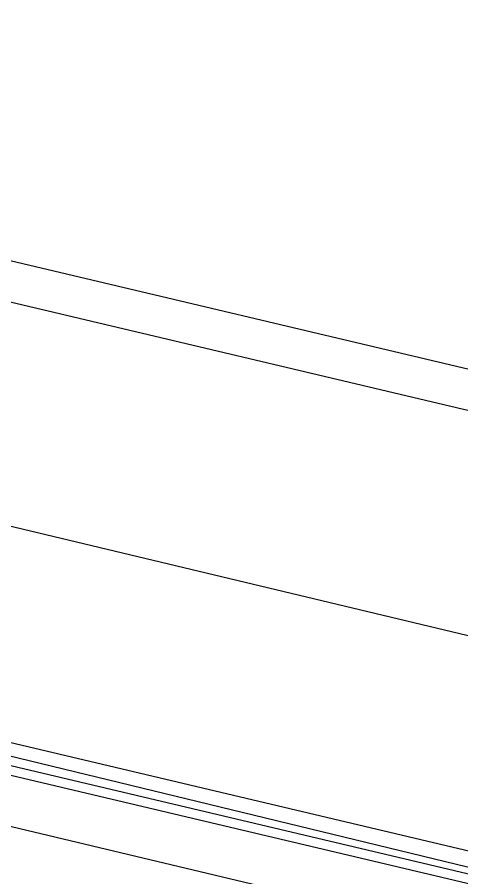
# Model space of a CAD drawing. Header units: feet. Extents: x -84 to 198, y -22 to 181.
# Drawn here: x 76.865 to 77.454, y 152.254 to 153.391 of the extents above; entities that cross this region are included whole.
import ezdxf

# ---------------------------------------------------------------- set-up
doc = ezdxf.new("R2010")
doc.units = ezdxf.units.FT
doc.layers.add('A-LINEA', color=7, linetype='CONTINUOUS')

msp = doc.modelspace()

# ---------------------------------------------------------------- linework, layer by layer
at = {"layer": 'A-LINEA'}
for p, q in [((90.3333, 149.8844), (75.4933, 153.3911)), ((76.7867, 153.0311), (85.36, 151.0044)), ((78.4133, 151.9511), (76.7867, 152.3378))]:
    msp.add_line(p, q, dxfattribs=at)
for points in [[(76.72, 152.7511), (78.5067, 152.3244), (80.8933, 151.7511)], [(78.44, 152.0578), (76.7467, 152.4578), (76.7333, 152.4578), (76.7333, 152.4444), (78.44, 152.0311)], [(78.4267, 152.0178), (76.7333, 152.4178), (76.7333, 152.4311), (78.4267, 152.0311)]]:
    msp.add_lwpolyline(points, dxfattribs=at)

doc.saveas('drawing.dxf')
